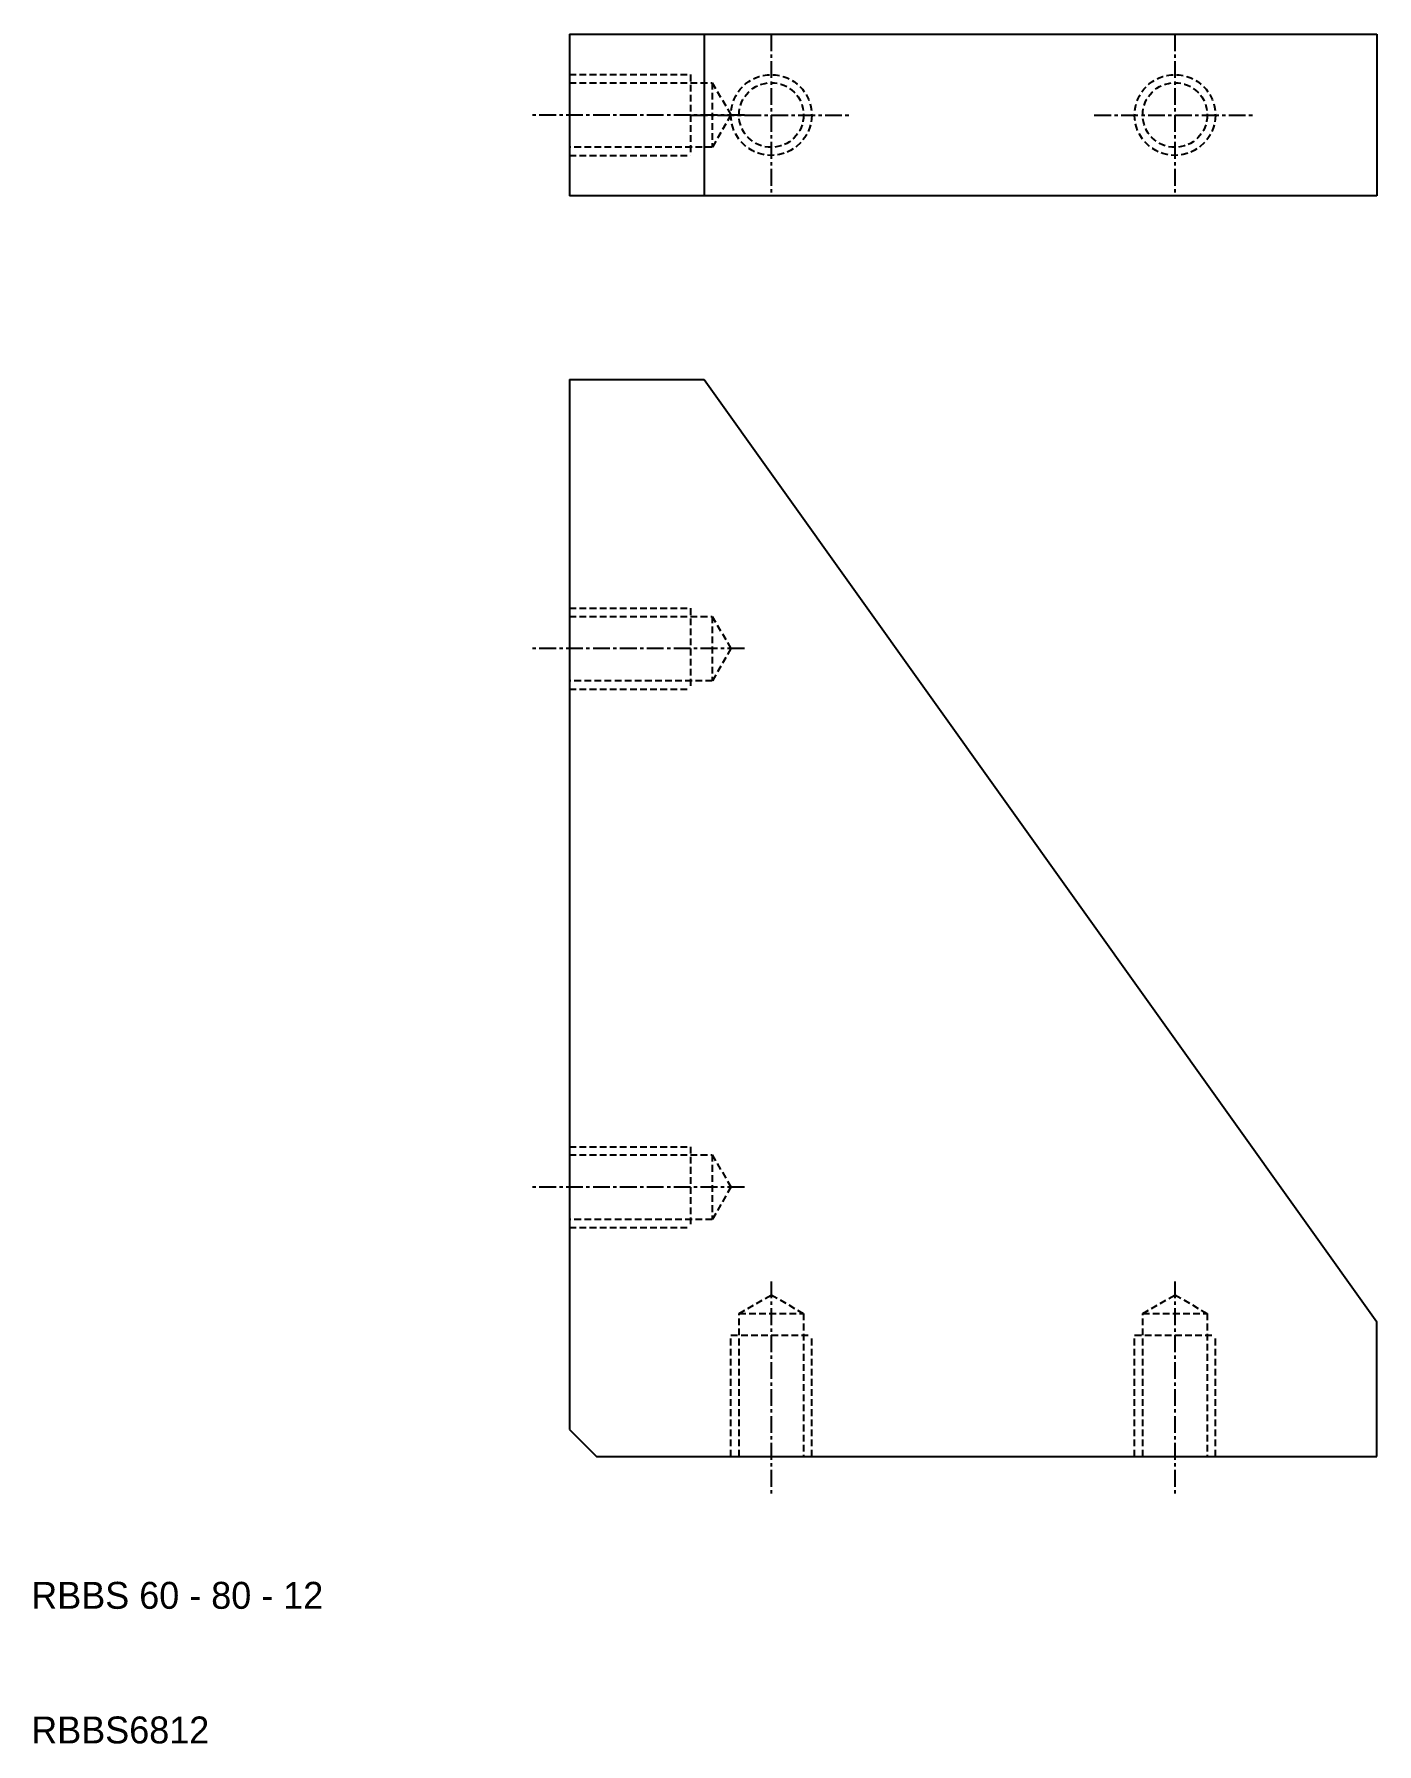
# Model space of a CAD drawing. Extents: x 10 to 110, y 10 to 137.
import ezdxf

# ---------------------------------------------------------------- set-up
doc = ezdxf.new("R2010")
doc.units = 0
doc.linetypes.add('CENTER', pattern=[2, 1.25, -0.25, 0.25, -0.25])
doc.linetypes.add('DASHED', pattern=[0.75, 0.5, -0.25])
doc.layers.get('0').update_dxf_attribs({"linetype": 'CONTINUOUS'})
doc.layers.add('CENTER', color=1, linetype='CENTER')

msp = doc.modelspace()

# ---------------------------------------------------------------- linework, layer by layer
at = {"color": 7, "linetype": 'CONTINUOUS'}
for p, q in [((50, 136.96), (110, 136.96)), ((50, 136.96), (50, 124.96)), ((60, 136.96), (60, 124.96)), ((110, 136.96), (110, 124.96)), ((110, 124.96), (50, 124.96)), ((50, 111.32), (50, 33.32)), ((50, 111.32), (60, 111.32)), ((60, 111.32), (110, 41.32)), ((110, 31.32), (110, 41.32)), ((50, 33.32), (52, 31.32)), ((52, 31.32), (110, 31.32))]:
    msp.add_line(p, q, dxfattribs=at)
at = {"color": 3, "linetype": 'DASHED'}
for p, q in [((50, 133.96), (59, 133.96)), ((50, 133.36), (60.61, 133.36)), ((59, 133.96), (59, 127.96)), ((60.61, 133.36), (62, 130.96)), ((60.61, 133.36), (60.61, 128.56)), ((62, 130.96), (60.61, 128.56)), ((60.61, 128.56), (50, 128.56)), ((50, 127.96), (59, 127.96)), ((50, 94.32), (59, 94.32)), ((59, 94.32), (59, 88.32)), ((50, 93.72), (60.61, 93.72)), ((60.61, 93.72), (60.61, 88.92)), ((60.61, 93.72), (62, 91.32)), ((62, 91.32), (60.61, 88.92)), ((60.61, 88.92), (50, 88.92)), ((50, 88.32), (59, 88.32)), ((50, 54.32), (59, 54.32)), ((50, 53.72), (60.61, 53.72)), ((59, 54.32), (59, 48.32)), ((60.61, 53.72), (60.61, 48.92)), ((60.61, 53.72), (62, 51.32)), ((62, 51.32), (60.61, 48.92)), ((60.61, 48.92), (50, 48.92)), ((50, 48.32), (59, 48.32)), ((62.6, 41.93), (65, 43.32)), ((65, 43.32), (67.4, 41.93)), ((92.6, 41.93), (95, 43.32)), ((95, 43.32), (97.4, 41.93)), ((62.6, 31.32), (62.6, 41.93)), ((62.6, 41.93), (67.4, 41.93)), ((67.4, 41.93), (67.4, 31.32)), ((92.6, 31.32), (92.6, 41.93)), ((92.6, 41.93), (97.4, 41.93)), ((97.4, 41.93), (97.4, 31.32)), ((62, 31.32), (62, 40.32)), ((62, 40.32), (68, 40.32)), ((68, 31.32), (68, 40.32)), ((92, 31.32), (92, 40.32)), ((92, 40.32), (98, 40.32)), ((98, 31.32), (98, 40.32))]:
    msp.add_line(p, q, dxfattribs=at)
for centre, radius in [((65, 130.96), 3), ((65, 130.96), 2.4), ((95, 130.96), 3), ((95, 130.96), 2.4)]:
    msp.add_circle(centre, radius, dxfattribs=at)
at = {"layer": 'CENTER', "color": 1, "linetype": 'CENTER'}
for p, q in [((65, 136.96), (65, 124.96)), ((95, 136.96), (95, 124.96)), ((63, 130.96), (47, 130.96)), ((59, 130.96), (71, 130.96)), ((89, 130.96), (101, 130.96)), ((63, 91.32), (47, 91.32)), ((63, 51.32), (47, 51.32)), ((65, 44.32), (65, 28.32)), ((95, 44.32), (95, 28.32))]:
    msp.add_line(p, q, dxfattribs=at)

# ---------------------------------------------------------------- texts
at = {"color": 7, "linetype": 'CONTINUOUS'}
for s, p in [('RBBS 60 - 80 - 12', (10, 20)), ('RBBS6812', (10, 10))]:
    msp.add_text(s, height=2, dxfattribs=at).set_placement(p)

doc.saveas('drawing.dxf')
